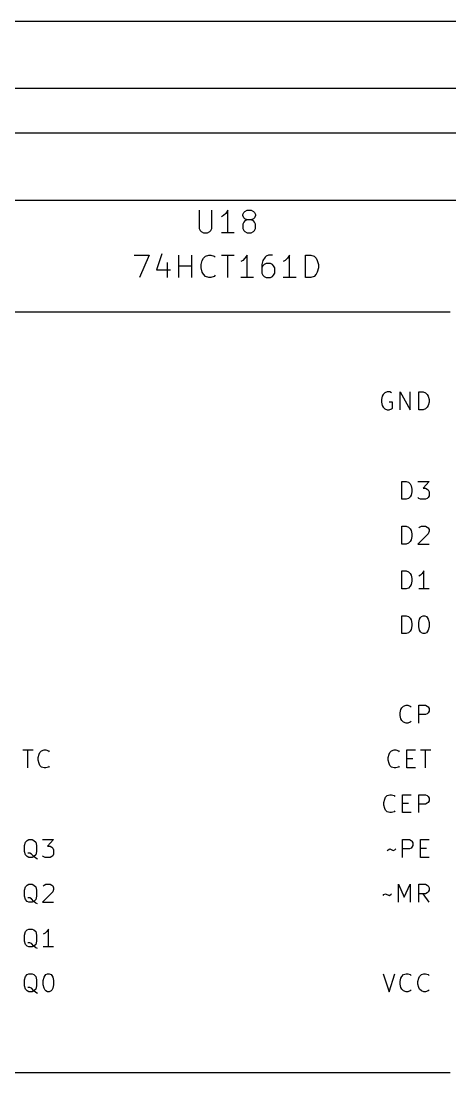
# Model space of a CAD drawing. Extents: x 0.4 to 11.3, y -7.9 to -0.4.
# Drawn here: x 5.84 to 6.799, y -4.55 to -2.2 of the extents above; entities that cross this region are included whole.
import ezdxf

# ---------------------------------------------------------------- set-up
doc = ezdxf.new("R2010")
doc.units = 0
doc.header["$MEASUREMENT"] = 0
for name, color, linetype in [('CYAN2', 4, 'CONTINUOUS'), ('GREEN3', 91, 'CONTINUOUS'), ('LYELLOW', 51, 'CONTINUOUS'), ('RED2', 1, 'CONTINUOUS')]:
    doc.layers.add(name, color=color, linetype=linetype)

msp = doc.modelspace()

# ---------------------------------------------------------------- linework, layer by layer
at = {"layer": 'CYAN2', "linetype": 'CONTINUOUS'}
for p, q in [((6.2381, -2.6228), (6.2381, -2.6633)), ((6.2667, -2.6633), (6.2667, -2.6228)), ((6.2976, -2.6299), (6.2929, -2.6347)), ((6.3024, -2.6228), (6.2976, -2.6299)), ((6.3024, -2.6728), (6.3024, -2.6228)), ((6.3357, -2.6323), (6.3381, -2.6276)), ((6.3381, -2.6276), (6.3405, -2.6252)), ((6.3405, -2.6252), (6.3452, -2.6228)), ((6.3452, -2.6228), (6.3548, -2.6228)), ((6.3548, -2.6228), (6.3595, -2.6252)), ((6.3595, -2.6252), (6.3619, -2.6276)), ((6.3619, -2.6276), (6.3643, -2.6323)), ((6.2929, -2.6347), (6.2881, -2.6371)), ((6.3357, -2.6347), (6.3357, -2.6323)), ((6.3381, -2.6395), (6.3357, -2.6347)), ((6.3381, -2.649), (6.3357, -2.6538)), ((6.3357, -2.6538), (6.3357, -2.6633)), ((6.3405, -2.6418), (6.3381, -2.6395)), ((6.3405, -2.6466), (6.3381, -2.649)), ((6.3452, -2.6442), (6.3405, -2.6418)), ((6.3452, -2.6442), (6.3405, -2.6466)), ((6.3548, -2.6442), (6.3452, -2.6442)), ((6.3595, -2.6418), (6.3548, -2.6442)), ((6.3595, -2.6466), (6.3548, -2.6442)), ((6.3619, -2.6395), (6.3595, -2.6418)), ((6.3619, -2.649), (6.3595, -2.6466)), ((6.3643, -2.6347), (6.3619, -2.6395)), ((6.3643, -2.6538), (6.3619, -2.649)), ((6.3643, -2.6323), (6.3643, -2.6347)), ((6.3643, -2.6633), (6.3643, -2.6538)), ((6.2381, -2.6633), (6.2405, -2.668)), ((6.2405, -2.668), (6.2429, -2.6704)), ((6.2429, -2.6704), (6.2476, -2.6728)), ((6.2476, -2.6728), (6.2571, -2.6728)), ((6.2571, -2.6728), (6.2619, -2.6704)), ((6.2619, -2.6704), (6.2643, -2.668)), ((6.2643, -2.668), (6.2667, -2.6633)), ((6.3167, -2.6728), (6.2881, -2.6728)), ((6.3357, -2.6633), (6.3381, -2.668)), ((6.3381, -2.668), (6.3405, -2.6704)), ((6.3405, -2.6704), (6.3452, -2.6728)), ((6.3452, -2.6728), (6.3548, -2.6728)), ((6.3548, -2.6728), (6.3595, -2.6704)), ((6.3595, -2.6704), (6.3619, -2.668)), ((6.3619, -2.668), (6.3643, -2.6633)), ((6.0929, -2.7228), (6.1262, -2.7228)), ((6.1262, -2.7228), (6.1048, -2.7728)), ((6.1548, -2.7204), (6.1429, -2.7561)), ((6.1929, -2.7728), (6.1929, -2.7228)), ((6.2214, -2.7728), (6.2214, -2.7228)), ((6.2476, -2.7299), (6.2524, -2.7252)), ((6.2524, -2.7252), (6.2595, -2.7228)), ((6.2595, -2.7228), (6.2643, -2.7228)), ((6.2643, -2.7228), (6.2714, -2.7252)), ((6.2714, -2.7252), (6.2738, -2.7276)), ((6.2881, -2.7228), (6.3167, -2.7228)), ((6.3024, -2.7728), (6.3024, -2.7228)), ((6.3452, -2.7228), (6.3405, -2.7299)), ((6.3452, -2.7728), (6.3452, -2.7228)), ((6.3881, -2.7252), (6.3857, -2.7276)), ((6.3929, -2.7228), (6.3881, -2.7252)), ((6.4024, -2.7228), (6.3929, -2.7228)), ((6.4405, -2.7228), (6.4357, -2.7299)), ((6.4405, -2.7728), (6.4405, -2.7228)), ((6.4762, -2.7728), (6.4762, -2.7228)), ((6.4762, -2.7228), (6.4881, -2.7228)), ((6.4881, -2.7228), (6.4952, -2.7252)), ((6.4952, -2.7252), (6.5, -2.7299)), ((6.1667, -2.7395), (6.1667, -2.7728)), ((6.1929, -2.7466), (6.2214, -2.7466)), ((6.2429, -2.7442), (6.2452, -2.7347)), ((6.2429, -2.7514), (6.2429, -2.7442)), ((6.2452, -2.7347), (6.2476, -2.7299)), ((6.3357, -2.7347), (6.331, -2.7371)), ((6.3405, -2.7299), (6.3357, -2.7347)), ((6.3809, -2.7347), (6.3786, -2.7442)), ((6.3786, -2.7442), (6.3786, -2.7633)), ((6.3809, -2.7466), (6.3786, -2.7514)), ((6.3857, -2.7276), (6.3809, -2.7347)), ((6.3833, -2.7442), (6.3809, -2.7466)), ((6.3881, -2.7418), (6.3833, -2.7442)), ((6.3976, -2.7418), (6.3881, -2.7418)), ((6.4024, -2.7442), (6.3976, -2.7418)), ((6.4048, -2.7466), (6.4024, -2.7442)), ((6.4071, -2.7514), (6.4048, -2.7466)), ((6.4309, -2.7347), (6.4262, -2.7371)), ((6.4357, -2.7299), (6.4309, -2.7347)), ((6.5, -2.7299), (6.5024, -2.7347)), ((6.5024, -2.7347), (6.5048, -2.7442)), ((6.5048, -2.7442), (6.5048, -2.7514)), ((6.1429, -2.7561), (6.1738, -2.7561)), ((6.2452, -2.7609), (6.2429, -2.7514)), ((6.2476, -2.7657), (6.2452, -2.7609)), ((6.2524, -2.7704), (6.2476, -2.7657)), ((6.2595, -2.7728), (6.2524, -2.7704)), ((6.2643, -2.7728), (6.2595, -2.7728)), ((6.2714, -2.7704), (6.2643, -2.7728)), ((6.2738, -2.768), (6.2714, -2.7704)), ((6.3595, -2.7728), (6.331, -2.7728)), ((6.3786, -2.7633), (6.3809, -2.768)), ((6.3809, -2.768), (6.3833, -2.7704)), ((6.3833, -2.7704), (6.3881, -2.7728)), ((6.3881, -2.7728), (6.3976, -2.7728)), ((6.3976, -2.7728), (6.4024, -2.7704)), ((6.4024, -2.7704), (6.4048, -2.768)), ((6.4048, -2.768), (6.4071, -2.7633)), ((6.4071, -2.7633), (6.4071, -2.7514)), ((6.4548, -2.7728), (6.4262, -2.7728)), ((6.4881, -2.7728), (6.4762, -2.7728)), ((6.4952, -2.7704), (6.4881, -2.7728)), ((6.5, -2.7657), (6.4952, -2.7704)), ((6.5024, -2.7609), (6.5, -2.7657)), ((6.5048, -2.7514), (6.5024, -2.7609)), ((6.6533, -3.0304), (6.6495, -3.0342)), ((6.659, -3.0285), (6.6533, -3.0304)), ((6.6648, -3.0285), (6.659, -3.0285)), ((6.6686, -3.0304), (6.6648, -3.0285)), ((6.6876, -3.0685), (6.6876, -3.0285)), ((6.6876, -3.0285), (6.7105, -3.0685)), ((6.7105, -3.0685), (6.7105, -3.0285)), ((6.7295, -3.0685), (6.7295, -3.0285)), ((6.7295, -3.0285), (6.739, -3.0285)), ((6.739, -3.0285), (6.7448, -3.0304)), ((6.7448, -3.0304), (6.7486, -3.0342)), ((6.6476, -3.038), (6.6457, -3.0456)), ((6.6457, -3.0456), (6.6457, -3.0514)), ((6.6457, -3.0514), (6.6476, -3.059)), ((6.6495, -3.0342), (6.6476, -3.038)), ((6.6705, -3.0514), (6.6629, -3.0514)), ((6.6705, -3.0647), (6.6705, -3.0514)), ((6.7486, -3.0342), (6.7505, -3.038)), ((6.7505, -3.038), (6.7524, -3.0456)), ((6.7524, -3.0514), (6.7505, -3.059)), ((6.7524, -3.0456), (6.7524, -3.0514)), ((6.6476, -3.059), (6.6495, -3.0628)), ((6.6495, -3.0628), (6.6533, -3.0666)), ((6.6533, -3.0666), (6.659, -3.0685)), ((6.659, -3.0685), (6.6629, -3.0685)), ((6.6629, -3.0685), (6.6686, -3.0666)), ((6.6686, -3.0666), (6.6705, -3.0647)), ((6.739, -3.0685), (6.7295, -3.0685)), ((6.7448, -3.0666), (6.739, -3.0685)), ((6.7486, -3.0628), (6.7448, -3.0666)), ((6.7505, -3.059), (6.7486, -3.0628)), ((6.6914, -3.2685), (6.6914, -3.2285)), ((6.6914, -3.2285), (6.701, -3.2285)), ((6.701, -3.2285), (6.7067, -3.2304)), ((6.7067, -3.2304), (6.7105, -3.2342)), ((6.7105, -3.2342), (6.7124, -3.238)), ((6.7124, -3.238), (6.7143, -3.2456)), ((6.7276, -3.2285), (6.7524, -3.2285)), ((6.7524, -3.2285), (6.739, -3.2437)), ((6.7105, -3.2628), (6.7067, -3.2666)), ((6.7124, -3.259), (6.7105, -3.2628)), ((6.7143, -3.2514), (6.7124, -3.259)), ((6.7143, -3.2456), (6.7143, -3.2514)), ((6.7295, -3.2666), (6.7276, -3.2647)), ((6.739, -3.2437), (6.7448, -3.2437)), ((6.7448, -3.2437), (6.7486, -3.2456)), ((6.7486, -3.2456), (6.7505, -3.2476)), ((6.7505, -3.2647), (6.7486, -3.2666)), ((6.7505, -3.2476), (6.7524, -3.2514)), ((6.7524, -3.2609), (6.7505, -3.2647)), ((6.7524, -3.2514), (6.7524, -3.2609)), ((6.701, -3.2685), (6.6914, -3.2685)), ((6.7067, -3.2666), (6.701, -3.2685)), ((6.7333, -3.2685), (6.7295, -3.2666)), ((6.7448, -3.2685), (6.7333, -3.2685)), ((6.7486, -3.2666), (6.7448, -3.2685)), ((6.6914, -3.3685), (6.6914, -3.3285)), ((6.6914, -3.3285), (6.701, -3.3285)), ((6.701, -3.3285), (6.7067, -3.3304)), ((6.7067, -3.3304), (6.7105, -3.3342)), ((6.7105, -3.3342), (6.7124, -3.338)), ((6.7295, -3.3323), (6.7314, -3.3304)), ((6.7314, -3.3304), (6.7352, -3.3285)), ((6.7352, -3.3285), (6.7448, -3.3285)), ((6.7448, -3.3285), (6.7486, -3.3304)), ((6.7486, -3.3304), (6.7505, -3.3323)), ((6.7505, -3.3323), (6.7524, -3.3361)), ((6.7524, -3.3361), (6.7524, -3.3399)), ((6.7124, -3.359), (6.7105, -3.3628)), ((6.7124, -3.338), (6.7143, -3.3456)), ((6.7143, -3.3514), (6.7124, -3.359)), ((6.7143, -3.3456), (6.7143, -3.3514)), ((6.7505, -3.3456), (6.7276, -3.3685)), ((6.7524, -3.3399), (6.7505, -3.3456)), ((6.701, -3.3685), (6.6914, -3.3685)), ((6.7067, -3.3666), (6.701, -3.3685)), ((6.7105, -3.3628), (6.7067, -3.3666)), ((6.7276, -3.3685), (6.7524, -3.3685)), ((6.6914, -3.4685), (6.6914, -3.4285)), ((6.6914, -3.4285), (6.701, -3.4285)), ((6.701, -3.4285), (6.7067, -3.4304)), ((6.7067, -3.4304), (6.7105, -3.4342)), ((6.741, -3.4285), (6.7371, -3.4342)), ((6.741, -3.4685), (6.741, -3.4285)), ((6.7105, -3.4342), (6.7124, -3.438)), ((6.7124, -3.438), (6.7143, -3.4456)), ((6.7143, -3.4514), (6.7124, -3.459)), ((6.7143, -3.4456), (6.7143, -3.4514)), ((6.7333, -3.438), (6.7295, -3.4399)), ((6.7371, -3.4342), (6.7333, -3.438)), ((6.701, -3.4685), (6.6914, -3.4685)), ((6.7067, -3.4666), (6.701, -3.4685)), ((6.7105, -3.4628), (6.7067, -3.4666)), ((6.7124, -3.459), (6.7105, -3.4628)), ((6.7524, -3.4685), (6.7295, -3.4685)), ((6.6914, -3.5685), (6.6914, -3.5285)), ((6.6914, -3.5285), (6.701, -3.5285)), ((6.701, -3.5285), (6.7067, -3.5304)), ((6.7067, -3.5304), (6.7105, -3.5342)), ((6.7105, -3.5342), (6.7124, -3.538)), ((6.7124, -3.538), (6.7143, -3.5456)), ((6.7143, -3.5456), (6.7143, -3.5514)), ((6.7295, -3.5437), (6.7314, -3.5361)), ((6.7295, -3.5533), (6.7295, -3.5437)), ((6.7314, -3.5361), (6.7333, -3.5323)), ((6.7333, -3.5323), (6.7352, -3.5304)), ((6.7352, -3.5304), (6.739, -3.5285)), ((6.739, -3.5285), (6.7429, -3.5285)), ((6.7429, -3.5285), (6.7467, -3.5304)), ((6.7467, -3.5304), (6.7486, -3.5323)), ((6.7486, -3.5323), (6.7505, -3.5361)), ((6.7505, -3.5361), (6.7524, -3.5437)), ((6.7524, -3.5437), (6.7524, -3.5533)), ((6.701, -3.5685), (6.6914, -3.5685)), ((6.7067, -3.5666), (6.701, -3.5685)), ((6.7105, -3.5628), (6.7067, -3.5666)), ((6.7124, -3.559), (6.7105, -3.5628)), ((6.7143, -3.5514), (6.7124, -3.559)), ((6.7314, -3.5609), (6.7295, -3.5533)), ((6.7333, -3.5647), (6.7314, -3.5609)), ((6.7352, -3.5666), (6.7333, -3.5647)), ((6.739, -3.5685), (6.7352, -3.5666)), ((6.7429, -3.5685), (6.739, -3.5685)), ((6.7467, -3.5666), (6.7429, -3.5685)), ((6.7486, -3.5647), (6.7467, -3.5666)), ((6.7505, -3.5609), (6.7486, -3.5647)), ((6.7524, -3.5533), (6.7505, -3.5609)), ((6.6895, -3.738), (6.6914, -3.7342)), ((6.6914, -3.7342), (6.6952, -3.7304)), ((6.6952, -3.7304), (6.7009, -3.7285)), ((6.7009, -3.7285), (6.7048, -3.7285)), ((6.7048, -3.7285), (6.7105, -3.7304)), ((6.7105, -3.7304), (6.7124, -3.7323)), ((6.7295, -3.7685), (6.7295, -3.7285)), ((6.7295, -3.7285), (6.7448, -3.7285)), ((6.7448, -3.7285), (6.7486, -3.7304)), ((6.7486, -3.7304), (6.7505, -3.7323)), ((6.7505, -3.7323), (6.7524, -3.7361)), ((6.7524, -3.7361), (6.7524, -3.7418)), ((6.6876, -3.7456), (6.6895, -3.738)), ((6.6876, -3.7514), (6.6876, -3.7456)), ((6.6895, -3.759), (6.6876, -3.7514)), ((6.6914, -3.7628), (6.6895, -3.759)), ((6.7448, -3.7495), (6.7295, -3.7495)), ((6.7486, -3.7476), (6.7448, -3.7495)), ((6.7505, -3.7456), (6.7486, -3.7476)), ((6.7524, -3.7418), (6.7505, -3.7456)), ((6.6952, -3.7666), (6.6914, -3.7628)), ((6.7009, -3.7685), (6.6952, -3.7666)), ((6.7048, -3.7685), (6.7009, -3.7685)), ((6.7105, -3.7666), (6.7048, -3.7685)), ((6.7124, -3.7647), (6.7105, -3.7666)), ((5.8438, -3.8285), (5.8667, -3.8285)), ((5.8552, -3.8685), (5.8552, -3.8285)), ((5.8819, -3.8342), (5.8857, -3.8304)), ((5.8857, -3.8304), (5.8914, -3.8285)), ((5.8914, -3.8285), (5.8952, -3.8285)), ((5.8952, -3.8285), (5.9009, -3.8304)), ((5.9009, -3.8304), (5.9029, -3.8323)), ((6.6648, -3.8342), (6.6686, -3.8304)), ((6.6686, -3.8304), (6.6743, -3.8285)), ((6.6743, -3.8285), (6.6781, -3.8285)), ((6.6781, -3.8285), (6.6838, -3.8304)), ((6.6838, -3.8304), (6.6857, -3.8323)), ((6.7029, -3.8685), (6.7029, -3.8285)), ((6.7029, -3.8285), (6.7219, -3.8285)), ((6.7333, -3.8285), (6.7562, -3.8285)), ((6.7448, -3.8685), (6.7448, -3.8285)), ((5.8781, -3.8456), (5.88, -3.838)), ((5.8781, -3.8514), (5.8781, -3.8456)), ((5.88, -3.859), (5.8781, -3.8514)), ((5.88, -3.838), (5.8819, -3.8342)), ((6.661, -3.8456), (6.6629, -3.838)), ((6.661, -3.8514), (6.661, -3.8456)), ((6.6629, -3.859), (6.661, -3.8514)), ((6.6629, -3.838), (6.6648, -3.8342)), ((6.7029, -3.8476), (6.7162, -3.8476)), ((5.8819, -3.8628), (5.88, -3.859)), ((5.8857, -3.8666), (5.8819, -3.8628)), ((5.8914, -3.8685), (5.8857, -3.8666)), ((5.8952, -3.8685), (5.8914, -3.8685)), ((5.9009, -3.8666), (5.8952, -3.8685)), ((5.9029, -3.8647), (5.9009, -3.8666)), ((6.6648, -3.8628), (6.6629, -3.859)), ((6.6686, -3.8666), (6.6648, -3.8628)), ((6.6743, -3.8685), (6.6686, -3.8666)), ((6.6781, -3.8685), (6.6743, -3.8685)), ((6.6838, -3.8666), (6.6781, -3.8685)), ((6.6857, -3.8647), (6.6838, -3.8666)), ((6.7219, -3.8685), (6.7029, -3.8685)), ((6.6514, -3.9456), (6.6533, -3.938)), ((6.6514, -3.9514), (6.6514, -3.9456)), ((6.6533, -3.938), (6.6552, -3.9342)), ((6.6552, -3.9342), (6.659, -3.9304)), ((6.659, -3.9304), (6.6648, -3.9285)), ((6.6648, -3.9285), (6.6686, -3.9285)), ((6.6686, -3.9285), (6.6743, -3.9304)), ((6.6743, -3.9304), (6.6762, -3.9323)), ((6.6933, -3.9685), (6.6933, -3.9285)), ((6.6933, -3.9285), (6.7124, -3.9285)), ((6.6933, -3.9476), (6.7067, -3.9476)), ((6.7295, -3.9685), (6.7295, -3.9285)), ((6.7295, -3.9285), (6.7448, -3.9285)), ((6.7448, -3.9285), (6.7486, -3.9304)), ((6.7486, -3.9476), (6.7448, -3.9495)), ((6.7486, -3.9304), (6.7505, -3.9323)), ((6.7505, -3.9456), (6.7486, -3.9476)), ((6.7505, -3.9323), (6.7524, -3.9361)), ((6.7524, -3.9418), (6.7505, -3.9456)), ((6.7524, -3.9361), (6.7524, -3.9418)), ((6.6533, -3.959), (6.6514, -3.9514)), ((6.6552, -3.9628), (6.6533, -3.959)), ((6.659, -3.9666), (6.6552, -3.9628)), ((6.6648, -3.9685), (6.659, -3.9666)), ((6.6686, -3.9685), (6.6648, -3.9685)), ((6.6743, -3.9666), (6.6686, -3.9685)), ((6.6762, -3.9647), (6.6743, -3.9666)), ((6.7124, -3.9685), (6.6933, -3.9685)), ((6.7448, -3.9495), (6.7295, -3.9495)), ((5.8476, -4.0418), (5.8495, -4.0342)), ((5.8476, -4.0552), (5.8476, -4.0418)), ((5.8495, -4.0342), (5.8533, -4.0304)), ((5.8533, -4.0304), (5.8571, -4.0285)), ((5.8571, -4.0285), (5.8648, -4.0285)), ((5.8648, -4.0285), (5.8686, -4.0304)), ((5.8686, -4.0304), (5.8724, -4.0342)), ((5.8724, -4.0342), (5.8743, -4.0418)), ((5.8743, -4.0418), (5.8743, -4.0552)), ((5.8876, -4.0285), (5.9124, -4.0285)), ((5.9124, -4.0285), (5.899, -4.0437)), ((6.6933, -4.0685), (6.6933, -4.0285)), ((6.6933, -4.0285), (6.7086, -4.0285)), ((6.7086, -4.0285), (6.7124, -4.0304)), ((6.7124, -4.0304), (6.7143, -4.0323)), ((6.7143, -4.0323), (6.7162, -4.0361)), ((6.7162, -4.0418), (6.7143, -4.0456)), ((6.7162, -4.0361), (6.7162, -4.0418)), ((6.7333, -4.0685), (6.7333, -4.0285)), ((6.7333, -4.0285), (6.7524, -4.0285)), ((5.8495, -4.0628), (5.8476, -4.0552)), ((5.8533, -4.0666), (5.8495, -4.0628)), ((5.859, -4.059), (5.8552, -4.059)), ((5.8629, -4.0609), (5.859, -4.059)), ((5.8686, -4.0666), (5.8629, -4.0609)), ((5.8724, -4.0628), (5.8686, -4.0666)), ((5.8743, -4.0552), (5.8724, -4.0628)), ((5.8895, -4.0666), (5.8876, -4.0647)), ((5.899, -4.0437), (5.9048, -4.0437)), ((5.9048, -4.0437), (5.9086, -4.0456)), ((5.9086, -4.0456), (5.9105, -4.0476)), ((5.9105, -4.0647), (5.9086, -4.0666)), ((5.9105, -4.0476), (5.9124, -4.0514)), ((5.9124, -4.0609), (5.9105, -4.0647)), ((5.9124, -4.0514), (5.9124, -4.0609)), ((6.659, -4.0533), (6.661, -4.0514)), ((6.661, -4.0514), (6.6648, -4.0495)), ((6.6648, -4.0495), (6.6724, -4.0533)), ((6.6724, -4.0533), (6.6762, -4.0514)), ((6.6762, -4.0514), (6.6781, -4.0495)), ((6.7086, -4.0495), (6.6933, -4.0495)), ((6.7124, -4.0476), (6.7086, -4.0495)), ((6.7143, -4.0456), (6.7124, -4.0476)), ((6.7333, -4.0476), (6.7467, -4.0476)), ((5.8571, -4.0685), (5.8533, -4.0666)), ((5.8648, -4.0685), (5.8571, -4.0685)), ((5.8686, -4.0666), (5.8648, -4.0685)), ((5.8724, -4.0704), (5.8686, -4.0666)), ((5.8762, -4.0723), (5.8724, -4.0704)), ((5.8933, -4.0685), (5.8895, -4.0666)), ((5.9048, -4.0685), (5.8933, -4.0685)), ((5.9086, -4.0666), (5.9048, -4.0685)), ((6.7524, -4.0685), (6.7333, -4.0685)), ((5.8476, -4.1418), (5.8495, -4.1342)), ((5.8495, -4.1342), (5.8533, -4.1304)), ((5.8533, -4.1304), (5.8571, -4.1285)), ((5.8571, -4.1285), (5.8648, -4.1285)), ((5.8648, -4.1285), (5.8686, -4.1304)), ((5.8686, -4.1304), (5.8724, -4.1342)), ((5.8724, -4.1342), (5.8743, -4.1418)), ((5.8895, -4.1323), (5.8914, -4.1304)), ((5.8914, -4.1304), (5.8952, -4.1285)), ((5.8952, -4.1285), (5.9048, -4.1285)), ((5.9048, -4.1285), (5.9086, -4.1304)), ((5.9086, -4.1304), (5.9105, -4.1323)), ((5.9105, -4.1323), (5.9124, -4.1361)), ((6.6838, -4.1685), (6.6838, -4.1285)), ((6.6838, -4.1285), (6.6971, -4.1571)), ((6.6971, -4.1571), (6.7105, -4.1285)), ((6.7105, -4.1285), (6.7105, -4.1685)), ((6.7295, -4.1685), (6.7295, -4.1285)), ((6.7295, -4.1285), (6.7448, -4.1285)), ((6.7448, -4.1285), (6.7486, -4.1304)), ((6.7486, -4.1304), (6.7505, -4.1323)), ((6.7505, -4.1323), (6.7524, -4.1361)), ((5.8476, -4.1552), (5.8476, -4.1418)), ((5.8495, -4.1628), (5.8476, -4.1552)), ((5.859, -4.159), (5.8552, -4.159)), ((5.8629, -4.1609), (5.859, -4.159)), ((5.8743, -4.1552), (5.8724, -4.1628)), ((5.8743, -4.1418), (5.8743, -4.1552)), ((5.9105, -4.1456), (5.8876, -4.1685)), ((5.9124, -4.1399), (5.9105, -4.1456)), ((5.9124, -4.1361), (5.9124, -4.1399)), ((6.6495, -4.1533), (6.6514, -4.1514)), ((6.6514, -4.1514), (6.6552, -4.1495)), ((6.6552, -4.1495), (6.6629, -4.1533)), ((6.6629, -4.1533), (6.6667, -4.1514)), ((6.6667, -4.1514), (6.6686, -4.1495)), ((6.7448, -4.1495), (6.7295, -4.1495)), ((6.7524, -4.1685), (6.739, -4.1495)), ((6.7486, -4.1476), (6.7448, -4.1495)), ((6.7505, -4.1456), (6.7486, -4.1476)), ((6.7524, -4.1418), (6.7505, -4.1456)), ((6.7524, -4.1361), (6.7524, -4.1418)), ((5.8533, -4.1666), (5.8495, -4.1628)), ((5.8571, -4.1685), (5.8533, -4.1666)), ((5.8648, -4.1685), (5.8571, -4.1685)), ((5.8686, -4.1666), (5.8629, -4.1609)), ((5.8686, -4.1666), (5.8648, -4.1685)), ((5.8724, -4.1628), (5.8686, -4.1666)), ((5.8724, -4.1704), (5.8686, -4.1666)), ((5.8762, -4.1723), (5.8724, -4.1704)), ((5.8876, -4.1685), (5.9124, -4.1685)), ((5.8533, -4.2304), (5.8571, -4.2285)), ((5.8571, -4.2285), (5.8648, -4.2285)), ((5.8648, -4.2285), (5.8686, -4.2304)), ((5.901, -4.2285), (5.8971, -4.2342)), ((5.901, -4.2685), (5.901, -4.2285)), ((5.8476, -4.2418), (5.8495, -4.2342)), ((5.8476, -4.2552), (5.8476, -4.2418)), ((5.8495, -4.2342), (5.8533, -4.2304)), ((5.8686, -4.2304), (5.8724, -4.2342)), ((5.8724, -4.2342), (5.8743, -4.2418)), ((5.8743, -4.2418), (5.8743, -4.2552)), ((5.8933, -4.238), (5.8895, -4.2399)), ((5.8971, -4.2342), (5.8933, -4.238)), ((5.8495, -4.2628), (5.8476, -4.2552)), ((5.8533, -4.2666), (5.8495, -4.2628)), ((5.8571, -4.2685), (5.8533, -4.2666)), ((5.859, -4.259), (5.8552, -4.259)), ((5.8648, -4.2685), (5.8571, -4.2685)), ((5.8629, -4.2609), (5.859, -4.259)), ((5.8686, -4.2666), (5.8629, -4.2609)), ((5.8686, -4.2666), (5.8648, -4.2685)), ((5.8724, -4.2628), (5.8686, -4.2666)), ((5.8724, -4.2704), (5.8686, -4.2666)), ((5.8743, -4.2552), (5.8724, -4.2628)), ((5.8762, -4.2723), (5.8724, -4.2704)), ((5.9124, -4.2685), (5.8895, -4.2685)), ((5.8476, -4.3418), (5.8495, -4.3342)), ((5.8476, -4.3552), (5.8476, -4.3418)), ((5.8495, -4.3342), (5.8533, -4.3304)), ((5.8533, -4.3304), (5.8571, -4.3285)), ((5.8571, -4.3285), (5.8648, -4.3285)), ((5.8648, -4.3285), (5.8686, -4.3304)), ((5.8686, -4.3304), (5.8724, -4.3342)), ((5.8724, -4.3342), (5.8743, -4.3418)), ((5.8743, -4.3418), (5.8743, -4.3552)), ((5.8895, -4.3437), (5.8914, -4.3361)), ((5.8895, -4.3533), (5.8895, -4.3437)), ((5.8914, -4.3361), (5.8933, -4.3323)), ((5.8933, -4.3323), (5.8952, -4.3304)), ((5.8952, -4.3304), (5.899, -4.3285)), ((5.899, -4.3285), (5.9029, -4.3285)), ((5.9029, -4.3285), (5.9067, -4.3304)), ((5.9067, -4.3304), (5.9086, -4.3323)), ((5.9086, -4.3323), (5.9105, -4.3361)), ((5.9105, -4.3361), (5.9124, -4.3437)), ((5.9124, -4.3437), (5.9124, -4.3533)), ((6.6495, -4.3285), (6.6629, -4.3685)), ((6.6629, -4.3685), (6.6762, -4.3285)), ((6.6876, -4.3456), (6.6895, -4.338)), ((6.6876, -4.3514), (6.6876, -4.3456)), ((6.6895, -4.338), (6.6914, -4.3342)), ((6.6914, -4.3342), (6.6952, -4.3304)), ((6.6952, -4.3304), (6.7009, -4.3285)), ((6.7009, -4.3285), (6.7048, -4.3285)), ((6.7048, -4.3285), (6.7105, -4.3304)), ((6.7105, -4.3304), (6.7124, -4.3323)), ((6.7276, -4.3456), (6.7295, -4.338)), ((6.7276, -4.3514), (6.7276, -4.3456)), ((6.7295, -4.338), (6.7314, -4.3342)), ((6.7314, -4.3342), (6.7352, -4.3304)), ((6.7352, -4.3304), (6.7409, -4.3285)), ((6.7409, -4.3285), (6.7448, -4.3285)), ((6.7448, -4.3285), (6.7505, -4.3304)), ((6.7505, -4.3304), (6.7524, -4.3323)), ((5.8495, -4.3628), (5.8476, -4.3552)), ((5.8533, -4.3666), (5.8495, -4.3628)), ((5.8571, -4.3685), (5.8533, -4.3666)), ((5.859, -4.359), (5.8552, -4.359)), ((5.8648, -4.3685), (5.8571, -4.3685)), ((5.8629, -4.3609), (5.859, -4.359)), ((5.8686, -4.3666), (5.8629, -4.3609)), ((5.8686, -4.3666), (5.8648, -4.3685)), ((5.8724, -4.3628), (5.8686, -4.3666)), ((5.8724, -4.3704), (5.8686, -4.3666)), ((5.8743, -4.3552), (5.8724, -4.3628)), ((5.8762, -4.3723), (5.8724, -4.3704)), ((5.8914, -4.3609), (5.8895, -4.3533)), ((5.8933, -4.3647), (5.8914, -4.3609)), ((5.8952, -4.3666), (5.8933, -4.3647)), ((5.899, -4.3685), (5.8952, -4.3666)), ((5.9029, -4.3685), (5.899, -4.3685)), ((5.9067, -4.3666), (5.9029, -4.3685)), ((5.9086, -4.3647), (5.9067, -4.3666)), ((5.9105, -4.3609), (5.9086, -4.3647)), ((5.9124, -4.3533), (5.9105, -4.3609)), ((6.6895, -4.359), (6.6876, -4.3514)), ((6.6914, -4.3628), (6.6895, -4.359)), ((6.6952, -4.3666), (6.6914, -4.3628)), ((6.7009, -4.3685), (6.6952, -4.3666)), ((6.7048, -4.3685), (6.7009, -4.3685)), ((6.7105, -4.3666), (6.7048, -4.3685)), ((6.7124, -4.3647), (6.7105, -4.3666)), ((6.7295, -4.359), (6.7276, -4.3514)), ((6.7314, -4.3628), (6.7295, -4.359)), ((6.7352, -4.3666), (6.7314, -4.3628)), ((6.7409, -4.3685), (6.7352, -4.3666)), ((6.7448, -4.3685), (6.7409, -4.3685)), ((6.7505, -4.3666), (6.7448, -4.3685)), ((6.7524, -4.3647), (6.7505, -4.3666))]:
    msp.add_line(p, q, dxfattribs=at)
at = {"layer": 'GREEN3', "linetype": 'CONTINUOUS'}
for p, q in [((2.05, -2.2), (7.65, -2.2)), ((2.2, -2.35), (7.5, -2.35)), ((2.35, -2.45), (7.35, -2.45)), ((2.5, -2.6), (7.2, -2.6))]:
    msp.add_line(p, q, dxfattribs=at)
at = {"layer": 'LYELLOW', "linetype": 'CONTINUOUS'}
for p, q in [((5.8, -2.85), (6.8, -2.85)), ((6.8, -4.55), (5.8, -4.55))]:
    msp.add_line(p, q, dxfattribs=at)
at = {"layer": 'RED2', "linetype": 'CONTINUOUS'}
for p, q in [((5.8, -2.85), (6.8, -2.85)), ((6.8, -4.55), (5.8, -4.55))]:
    msp.add_line(p, q, dxfattribs=at)

doc.saveas('drawing.dxf')
